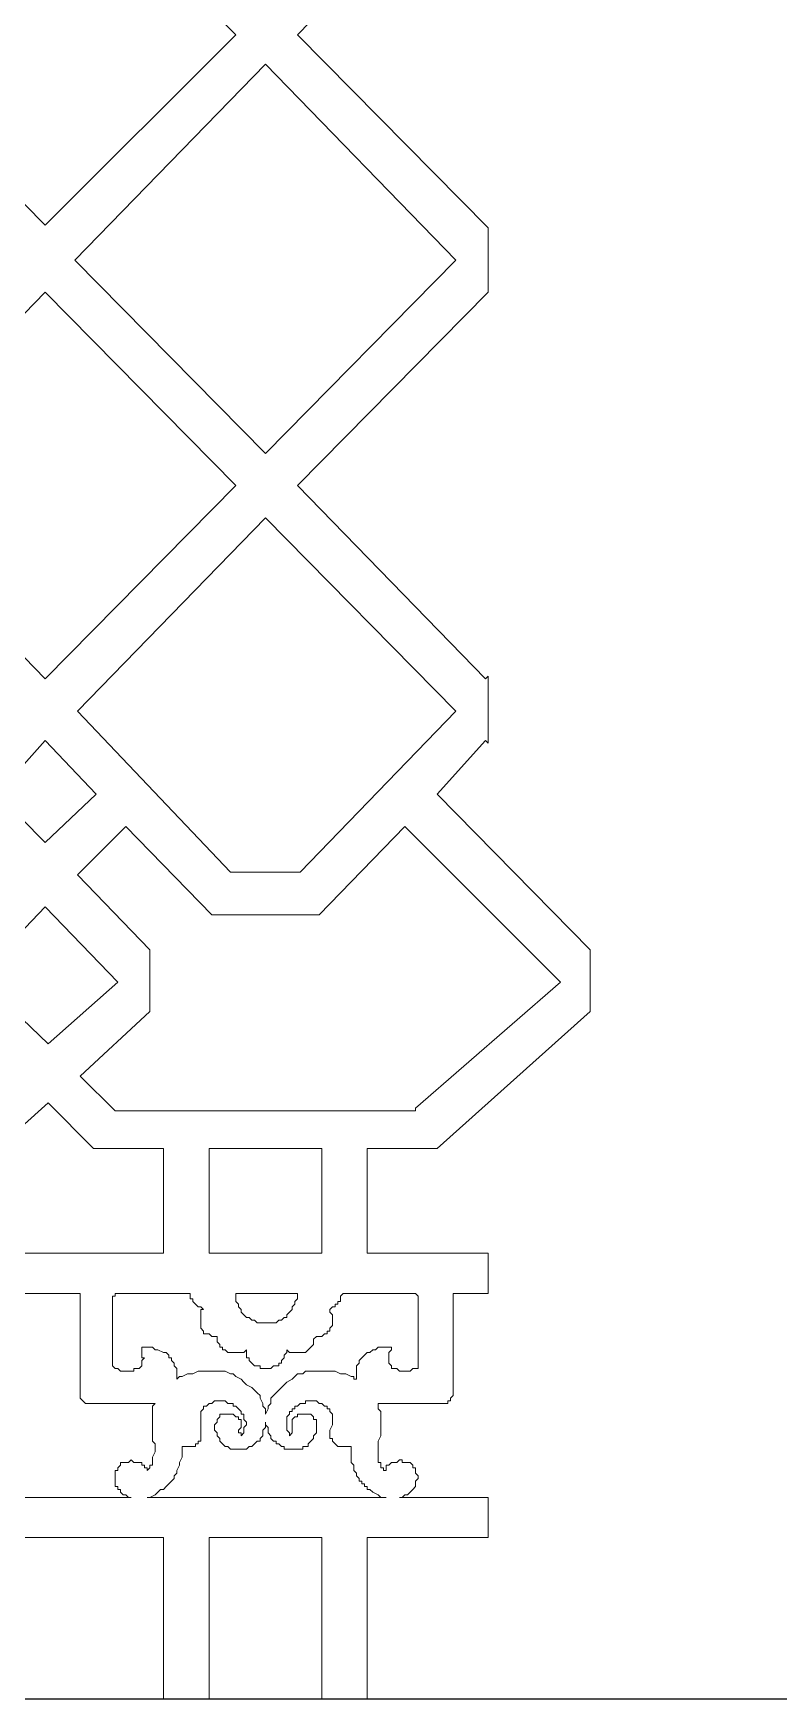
# Model space of a CAD drawing. Extents: x -66030 to 95157, y -13132 to 45879.
# Drawn here: x 45767 to 46852, y 31869 to 34293 of the extents above; entities that cross this region are included whole.
import ezdxf

# ---------------------------------------------------------------- set-up
doc = ezdxf.new("R2010")
doc.units = 0
doc.header["$LTSCALE"] = 100
doc.header["$MEASUREMENT"] = 0
doc.layers.get('0').update_dxf_attribs({"linetype": 'CONTINUOUS'})
doc.layers.add('3', color=11, linetype='CONTINUOUS')

msp = doc.modelspace()

# ---------------------------------------------------------------- linework, layer by layer
at = {"lineweight": 0}
for points in [[(45784.5, 34571.9), (46061.8, 34290.6), (46061.8, 34290.6), (45784.5, 34013.3), (45511.1, 34290.6), (45511.1, 34290.6), (45784.5, 34571.9)], [(45784.5, 34571.9), (46061.8, 34290.6), (46061.8, 34290.6), (45784.5, 34013.3), (45511.1, 34290.6), (45511.1, 34290.6), (45784.5, 34571.9)], [(46382.1, 33962.5), (46104.8, 34247.7), (45827.5, 33962.5), (46104.8, 33681.3), (46382.1, 33962.5)], [(46382.1, 33962.5), (46382.1, 33962.5), (46104.8, 34247.7), (45827.5, 33962.5), (45827.5, 33962.5), (45827.5, 33962.5), (46104.8, 33681.3), (46382.1, 33962.5), (46382.1, 33962.5)], [(45784.5, 33915.7), (46061.8, 33634.4), (46061.8, 33634.4), (45784.5, 33353.2), (45511.1, 33634.4), (45511.1, 33634.4), (45784.5, 33915.7)], [(45784.5, 33915.7), (46061.8, 33634.4), (46061.8, 33634.4), (45784.5, 33353.2), (45511.1, 33634.4), (45511.1, 33634.4), (45784.5, 33915.7)], [(46104.8, 33587.6), (46382.1, 33306.3), (46155.6, 33072), (46054, 33072), (45831.4, 33306.3), (46104.8, 33587.6)], [(46104.8, 33587.6), (46382.1, 33306.3), (46155.6, 33072), (46054, 33072), (45831.4, 33306.3), (46104.8, 33587.6)], [(45784.5, 33263.4), (45858.7, 33185.2), (45784.5, 33114.9), (45714.2, 33185.2), (45784.5, 33263.4)], [(45784.5, 33263.4), (45858.7, 33185.2), (45784.5, 33114.9), (45714.2, 33185.2), (45784.5, 33263.4)], [(45831.4, 33068.1), (45901.7, 33138.4), (46026.7, 33009.5), (46026.7, 33009.5), (46182.9, 33009.5), (46307.9, 33138.4), (46534.4, 32911.8), (46323.5, 32728.2), (46323.5, 32724.3), (45886, 32724.3), (45835.3, 32775.1), (45936.8, 32868.9), (45936.8, 32958.7), (45831.4, 33068.1)], [(45831.4, 33068.1), (45901.7, 33138.4), (46026.7, 33009.5), (46026.7, 33009.5), (46026.7, 33009.5), (46182.9, 33009.5), (46182.9, 33009.5), (46182.9, 33009.5), (46307.9, 33138.4), (46534.4, 32911.8), (46323.5, 32728.2), (46323.5, 32724.3), (45886, 32724.3), (45835.3, 32775.1), (45936.8, 32868.9), (45936.8, 32958.7), (45831.4, 33068.1)], [(45686.8, 32919.6), (45784.5, 33021.2), (45890, 32911.8), (45788.4, 32822), (45686.8, 32919.6)], [(45686.8, 32919.6), (45784.5, 33021.2), (45890, 32911.8), (45788.4, 32822), (45686.8, 32919.6)], [(45788.4, 32736.1), (45854.8, 32669.7), (45854.8, 32669.7), (45854.8, 32669.7), (45956.4, 32669.7), (45956.4, 32517.3), (45788.4, 32517.3), (45784.5, 32517.3), (45612.6, 32517.3), (45612.6, 32669.7), (45714.2, 32669.7), (45714.2, 32669.7), (45714.2, 32669.7), (45788.4, 32736.1)], [(45788.4, 32736.1), (45854.8, 32669.7), (45854.8, 32669.7), (45854.8, 32669.7), (45956.4, 32669.7), (45956.4, 32517.3), (45788.4, 32517.3), (45784.5, 32517.3), (45612.6, 32517.3), (45612.6, 32669.7), (45714.2, 32669.7), (45714.2, 32669.7), (45714.2, 32669.7), (45788.4, 32736.1)], [(46022.8, 32669.7), (46022.8, 32517.3), (46104.8, 32517.3), (46186.8, 32517.3), (46186.8, 32669.7), (46022.8, 32669.7)], [(46022.8, 32669.7), (46022.8, 32517.3), (46104.8, 32517.3), (46186.8, 32517.3), (46186.8, 32669.7), (46022.8, 32669.7)], [(46104.8, 32349.4), (46104.8, 32349.4), (46100.9, 32349.4), (46097, 32349.4), (46097, 32353.3), (46093.1, 32353.3), (46093.1, 32353.3), (46089.2, 32353.3), (46085.3, 32357.2), (46085.3, 32357.2), (46081.3, 32361.1), (46081.3, 32361.1), (46081.3, 32365), (46077.4, 32365), (46077.4, 32368.9), (46077.4, 32372.8), (46077.4, 32376.7), (46073.5, 32372.8), (46069.6, 32372.8), (46065.7, 32372.8), (46061.8, 32372.8), (46061.8, 32372.8), (46057.9, 32372.8), (46054, 32372.8), (46054, 32372.8), (46050.1, 32372.8), (46050.1, 32372.8), (46046.2, 32376.7), (46046.2, 32376.7), (46042.3, 32376.7), (46042.3, 32376.7), (46042.3, 32380.6), (46038.4, 32380.6), (46038.4, 32384.5), (46038.4, 32384.5), (46034.5, 32388.4), (46034.5, 32392.3), (46034.5, 32396.2), (46034.5, 32396.2), (46030.6, 32396.2), (46026.7, 32396.2), (46026.7, 32396.2), (46022.8, 32400.1), (46018.9, 32400.1), (46018.9, 32400.1), (46014.9, 32400.1), (46014.9, 32404), (46014.9, 32404), (46011, 32408), (46011, 32408), (46011, 32408), (46011, 32411.9), (46011, 32415.8), (46011, 32419.7), (46011, 32423.6), (46011, 32427.5), (46011, 32431.4), (46011, 32435.3), (46014.9, 32435.3), (46011, 32439.2), (46007.1, 32439.2), (46007.1, 32439.2), (46003.2, 32443.1), (46003.2, 32443.1), (45999.3, 32447), (45999.3, 32447), (45999.3, 32450.9), (45995.4, 32450.9), (45995.4, 32454.8), (45995.4, 32458.7), (45995.4, 32458.7), (45897.8, 32458.7), (45893.9, 32458.7), (45890, 32458.7), (45890, 32458.7), (45886, 32458.7), (45886, 32454.8), (45886, 32454.8), (45882.1, 32454.8), (45882.1, 32454.8), (45882.1, 32450.9), (45882.1, 32353.3), (45882.1, 32353.3), (45886, 32349.4), (45886, 32349.4), (45886, 32349.4), (45890, 32349.4), (45890, 32349.4), (45893.9, 32345.5), (45897.8, 32345.5), (45901.7, 32345.5), (45905.6, 32345.5), (45909.5, 32345.5), (45913.4, 32345.5), (45913.4, 32349.4), (45917.3, 32349.4), (45921.2, 32349.4), (45921.2, 32349.4), (45925.1, 32353.3), (45925.1, 32353.3), (45925.1, 32357.2), (45925.1, 32357.2), (45925.1, 32361.1), (45929, 32365), (45925.1, 32365), (45925.1, 32368.9), (45925.1, 32372.8), (45925.1, 32376.7), (45925.1, 32380.6), (45929, 32380.6), (45936.8, 32380.6), (45940.7, 32380.6), (45944.6, 32376.7), (45948.5, 32376.7), (45956.4, 32372.8), (45960.3, 32372.8), (45964.2, 32368.9), (45964.2, 32368.9), (45964.2, 32365), (45968.1, 32365), (45968.1, 32361.1), (45972, 32357.2), (45972, 32353.3), (45975.9, 32349.4), (45975.9, 32345.5), (45975.9, 32341.6), (45975.9, 32333.7), (45975.9, 32333.7), (45979.8, 32337.6), (45983.7, 32337.6), (45991.5, 32341.6), (45999.3, 32341.6), (46007.1, 32345.5), (46014.9, 32345.5), (46018.9, 32345.5), (46022.8, 32345.5), (46026.7, 32345.5), (46030.6, 32345.5), (46038.4, 32345.5), (46042.3, 32345.5), (46046.2, 32345.5), (46054, 32341.6), (46057.9, 32341.6), (46061.8, 32337.6), (46069.6, 32333.7), (46073.5, 32329.8), (46077.4, 32325.9), (46085.3, 32322), (46089.2, 32318.1), (46093.1, 32314.2), (46097, 32310.3), (46097, 32306.4), (46100.9, 32298.6), (46100.9, 32294.7), (46104.8, 32290.8), (46104.8, 32283), (46104.8, 32283), (46104.8, 32283), (46104.8, 32283), (46108.7, 32290.8), (46108.7, 32294.7), (46112.6, 32298.6), (46112.6, 32306.4), (46116.5, 32310.3), (46120.4, 32314.2), (46124.3, 32318.1), (46128.2, 32322), (46132.1, 32325.9), (46136, 32329.8), (46143.8, 32333.7), (46147.7, 32337.6), (46151.7, 32341.6), (46159.5, 32341.6), (46163.4, 32345.5), (46171.2, 32345.5), (46175.1, 32345.5), (46179, 32345.5), (46182.9, 32345.5), (46186.8, 32345.5), (46190.7, 32345.5), (46194.6, 32345.5), (46206.3, 32345.5), (46214.1, 32341.6), (46222, 32341.6), (46229.8, 32337.6), (46233.7, 32337.6), (46233.7, 32333.7), (46237.6, 32333.7), (46237.6, 32341.6), (46237.6, 32345.5), (46237.6, 32349.4), (46237.6, 32353.3), (46241.5, 32357.2), (46241.5, 32361.1), (46245.4, 32365), (46245.4, 32365), (46249.3, 32368.9), (46249.3, 32368.9), (46253.2, 32372.8), (46257.1, 32372.8), (46261, 32376.7), (46264.9, 32376.7), (46268.8, 32380.6), (46276.6, 32380.6), (46280.6, 32380.6), (46288.4, 32380.6), (46288.4, 32376.7), (46284.5, 32372.8), (46284.5, 32368.9), (46284.5, 32365), (46284.5, 32365), (46284.5, 32361.1), (46284.5, 32357.2), (46284.5, 32357.2), (46288.4, 32353.3), (46288.4, 32353.3), (46288.4, 32349.4), (46292.3, 32349.4), (46292.3, 32349.4), (46296.2, 32349.4), (46300.1, 32345.5), (46304, 32345.5), (46304, 32345.5), (46307.9, 32345.5), (46311.8, 32345.5), (46315.7, 32345.5), (46319.6, 32349.4), (46323.5, 32349.4), (46323.5, 32349.4), (46327.4, 32349.4), (46327.4, 32349.4), (46327.4, 32353.3), (46327.4, 32353.3), (46327.4, 32450.9), (46327.4, 32454.8), (46327.4, 32454.8), (46327.4, 32454.8), (46327.4, 32454.8), (46323.5, 32458.7), (46323.5, 32458.7), (46323.5, 32458.7), (46319.6, 32458.7), (46315.7, 32458.7), (46218.1, 32458.7), (46218.1, 32458.7), (46214.1, 32454.8), (46214.1, 32450.9), (46214.1, 32450.9), (46214.1, 32447), (46210.2, 32447), (46210.2, 32443.1), (46206.3, 32443.1), (46206.3, 32439.2), (46202.4, 32439.2), (46202.4, 32439.2), (46198.5, 32435.3), (46198.5, 32435.3), (46198.5, 32431.4), (46202.4, 32427.5), (46202.4, 32423.6), (46202.4, 32419.7), (46202.4, 32415.8), (46202.4, 32411.9), (46198.5, 32408), (46198.5, 32408), (46198.5, 32408), (46198.5, 32404), (46194.6, 32404), (46194.6, 32400.1), (46194.6, 32400.1), (46190.7, 32400.1), (46190.7, 32400.1), (46186.8, 32396.2), (46182.9, 32396.2), (46179, 32396.2), (46179, 32396.2), (46179, 32396.2), (46175.1, 32392.3), (46175.1, 32388.4), (46175.1, 32384.5), (46175.1, 32384.5), (46171.2, 32380.6), (46171.2, 32380.6), (46167.3, 32376.7), (46167.3, 32376.7), (46167.3, 32376.7), (46163.4, 32372.8), (46159.5, 32372.8), (46159.5, 32372.8), (46155.6, 32372.8), (46155.6, 32372.8), (46151.7, 32372.8), (46147.7, 32372.8), (46143.8, 32372.8), (46143.8, 32372.8), (46139.9, 32372.8), (46136, 32376.7), (46136, 32372.8), (46132.1, 32368.9), (46132.1, 32365), (46132.1, 32365), (46128.2, 32361.1), (46128.2, 32361.1), (46128.2, 32357.2), (46124.3, 32357.2), (46124.3, 32353.3), (46120.4, 32353.3), (46116.5, 32353.3), (46116.5, 32353.3), (46112.6, 32349.4), (46112.6, 32349.4), (46108.7, 32349.4), (46104.8, 32349.4)], [(46104.8, 32349.4), (46104.8, 32349.4), (46100.9, 32349.4), (46097, 32349.4), (46097, 32353.3), (46093.1, 32353.3), (46093.1, 32353.3), (46089.2, 32353.3), (46085.3, 32357.2), (46085.3, 32357.2), (46081.3, 32361.1), (46081.3, 32361.1), (46081.3, 32365), (46077.4, 32365), (46077.4, 32368.9), (46077.4, 32372.8), (46077.4, 32376.7), (46073.5, 32372.8), (46069.6, 32372.8), (46065.7, 32372.8), (46061.8, 32372.8), (46061.8, 32372.8), (46057.9, 32372.8), (46054, 32372.8), (46054, 32372.8), (46050.1, 32372.8), (46050.1, 32372.8), (46046.2, 32376.7), (46046.2, 32376.7), (46042.3, 32376.7), (46042.3, 32376.7), (46042.3, 32380.6), (46038.4, 32380.6), (46038.4, 32384.5), (46038.4, 32384.5), (46034.5, 32388.4), (46034.5, 32392.3), (46034.5, 32396.2), (46034.5, 32396.2), (46030.6, 32396.2), (46026.7, 32396.2), (46026.7, 32396.2), (46022.8, 32400.1), (46018.9, 32400.1), (46018.9, 32400.1), (46014.9, 32400.1), (46014.9, 32404), (46014.9, 32404), (46011, 32408), (46011, 32408), (46011, 32408), (46011, 32411.9), (46011, 32415.8), (46011, 32419.7), (46011, 32423.6), (46011, 32427.5), (46011, 32431.4), (46011, 32435.3), (46014.9, 32435.3), (46011, 32439.2), (46007.1, 32439.2), (46007.1, 32439.2), (46003.2, 32443.1), (46003.2, 32443.1), (45999.3, 32447), (45999.3, 32447), (45999.3, 32450.9), (45995.4, 32450.9), (45995.4, 32454.8), (45995.4, 32458.7), (45995.4, 32458.7), (45897.8, 32458.7), (45893.9, 32458.7), (45890, 32458.7), (45890, 32458.7), (45886, 32458.7), (45886, 32454.8), (45886, 32454.8), (45882.1, 32454.8), (45882.1, 32454.8), (45882.1, 32450.9), (45882.1, 32353.3), (45882.1, 32353.3), (45886, 32349.4), (45886, 32349.4), (45886, 32349.4), (45890, 32349.4), (45890, 32349.4), (45893.9, 32345.5), (45897.8, 32345.5), (45901.7, 32345.5), (45905.6, 32345.5), (45909.5, 32345.5), (45913.4, 32345.5), (45913.4, 32349.4), (45917.3, 32349.4), (45921.2, 32349.4), (45921.2, 32349.4), (45925.1, 32353.3), (45925.1, 32353.3), (45925.1, 32357.2), (45925.1, 32357.2), (45925.1, 32361.1), (45929, 32365), (45925.1, 32365), (45925.1, 32368.9), (45925.1, 32372.8), (45925.1, 32376.7), (45925.1, 32380.6), (45929, 32380.6), (45936.8, 32380.6), (45940.7, 32380.6), (45944.6, 32376.7), (45948.5, 32376.7), (45956.4, 32372.8), (45960.3, 32372.8), (45964.2, 32368.9), (45964.2, 32368.9), (45964.2, 32365), (45968.1, 32365), (45968.1, 32361.1), (45972, 32357.2), (45972, 32353.3), (45975.9, 32349.4), (45975.9, 32345.5), (45975.9, 32341.6), (45975.9, 32333.7), (45975.9, 32333.7), (45979.8, 32337.6), (45983.7, 32337.6), (45991.5, 32341.6), (45999.3, 32341.6), (46007.1, 32345.5), (46014.9, 32345.5), (46018.9, 32345.5), (46022.8, 32345.5), (46026.7, 32345.5), (46030.6, 32345.5), (46038.4, 32345.5), (46042.3, 32345.5), (46046.2, 32345.5), (46054, 32341.6), (46057.9, 32341.6), (46061.8, 32337.6), (46069.6, 32333.7), (46073.5, 32329.8), (46077.4, 32325.9), (46085.3, 32322), (46089.2, 32318.1), (46093.1, 32314.2), (46097, 32310.3), (46097, 32306.4), (46100.9, 32298.6), (46100.9, 32294.7), (46104.8, 32290.8), (46104.8, 32283), (46104.8, 32283), (46104.8, 32283), (46104.8, 32283), (46104.8, 32283), (46108.7, 32290.8), (46108.7, 32294.7), (46112.6, 32298.6), (46112.6, 32306.4), (46116.5, 32310.3), (46120.4, 32314.2), (46124.3, 32318.1), (46128.2, 32322), (46132.1, 32325.9), (46136, 32329.8), (46143.8, 32333.7), (46147.7, 32337.6), (46151.7, 32341.6), (46159.5, 32341.6), (46163.4, 32345.5), (46171.2, 32345.5), (46175.1, 32345.5), (46179, 32345.5), (46182.9, 32345.5), (46186.8, 32345.5), (46190.7, 32345.5), (46194.6, 32345.5), (46206.3, 32345.5), (46214.1, 32341.6), (46222, 32341.6), (46229.8, 32337.6), (46233.7, 32337.6), (46233.7, 32333.7), (46237.6, 32333.7), (46237.6, 32341.6), (46237.6, 32345.5), (46237.6, 32349.4), (46237.6, 32353.3), (46241.5, 32357.2), (46241.5, 32361.1), (46245.4, 32365), (46245.4, 32365), (46249.3, 32368.9), (46249.3, 32368.9), (46253.2, 32372.8), (46257.1, 32372.8), (46261, 32376.7), (46264.9, 32376.7), (46268.8, 32380.6), (46276.6, 32380.6), (46280.6, 32380.6), (46288.4, 32380.6), (46288.4, 32376.7), (46284.5, 32372.8), (46284.5, 32368.9), (46284.5, 32365), (46284.5, 32365), (46284.5, 32361.1), (46284.5, 32357.2), (46284.5, 32357.2), (46288.4, 32353.3), (46288.4, 32353.3), (46288.4, 32349.4), (46292.3, 32349.4), (46292.3, 32349.4), (46296.2, 32349.4), (46300.1, 32345.5), (46304, 32345.5), (46304, 32345.5), (46307.9, 32345.5), (46311.8, 32345.5), (46315.7, 32345.5), (46319.6, 32349.4), (46323.5, 32349.4), (46323.5, 32349.4), (46327.4, 32349.4), (46327.4, 32349.4), (46327.4, 32353.3), (46327.4, 32353.3), (46327.4, 32450.9), (46327.4, 32454.8), (46327.4, 32454.8), (46327.4, 32454.8), (46327.4, 32454.8), (46323.5, 32458.7), (46323.5, 32458.7), (46323.5, 32458.7), (46319.6, 32458.7), (46315.7, 32458.7), (46218.1, 32458.7), (46218.1, 32458.7), (46214.1, 32454.8), (46214.1, 32450.9), (46214.1, 32450.9), (46214.1, 32447), (46210.2, 32447), (46210.2, 32443.1), (46206.3, 32443.1), (46206.3, 32439.2), (46202.4, 32439.2), (46202.4, 32439.2), (46198.5, 32435.3), (46198.5, 32435.3), (46198.5, 32431.4), (46202.4, 32427.5), (46202.4, 32423.6), (46202.4, 32419.7), (46202.4, 32415.8), (46202.4, 32411.9), (46198.5, 32408), (46198.5, 32408), (46198.5, 32408), (46198.5, 32404), (46194.6, 32404), (46194.6, 32400.1), (46194.6, 32400.1), (46190.7, 32400.1), (46190.7, 32400.1), (46186.8, 32396.2), (46182.9, 32396.2), (46179, 32396.2), (46179, 32396.2), (46179, 32396.2), (46175.1, 32392.3), (46175.1, 32388.4), (46175.1, 32384.5), (46175.1, 32384.5), (46171.2, 32380.6), (46171.2, 32380.6), (46167.3, 32376.7), (46167.3, 32376.7), (46167.3, 32376.7), (46163.4, 32372.8), (46159.5, 32372.8), (46159.5, 32372.8), (46155.6, 32372.8), (46155.6, 32372.8), (46151.7, 32372.8), (46147.7, 32372.8), (46143.8, 32372.8), (46143.8, 32372.8), (46139.9, 32372.8), (46136, 32376.7), (46136, 32372.8), (46132.1, 32368.9), (46132.1, 32365), (46132.1, 32365), (46128.2, 32361.1), (46128.2, 32361.1), (46128.2, 32357.2), (46124.3, 32357.2), (46124.3, 32353.3), (46120.4, 32353.3), (46116.5, 32353.3), (46116.5, 32353.3), (46112.6, 32349.4), (46112.6, 32349.4), (46108.7, 32349.4), (46104.8, 32349.4)], [(46104.8, 32458.7), (46061.8, 32458.7), (46061.8, 32458.7), (46061.8, 32454.8), (46061.8, 32450.9), (46061.8, 32447), (46065.7, 32443.1), (46065.7, 32439.2), (46069.6, 32435.3), (46069.6, 32431.4), (46073.5, 32427.5), (46077.4, 32423.6), (46081.3, 32423.6), (46085.3, 32419.7), (46089.2, 32419.7), (46093.1, 32415.8), (46097, 32415.8), (46100.9, 32415.8), (46104.8, 32415.8), (46104.8, 32415.8), (46108.7, 32415.8), (46116.5, 32415.8), (46120.4, 32415.8), (46124.3, 32419.7), (46128.2, 32419.7), (46132.1, 32423.6), (46136, 32423.6), (46136, 32427.5), (46139.9, 32431.4), (46143.8, 32435.3), (46143.8, 32439.2), (46147.7, 32443.1), (46147.7, 32447), (46151.7, 32450.9), (46151.7, 32454.8), (46151.7, 32458.7), (46151.7, 32458.7), (46104.8, 32458.7), (46104.8, 32458.7)], [(46104.8, 32458.7), (46104.8, 32458.7), (46061.8, 32458.7), (46061.8, 32458.7), (46061.8, 32454.8), (46061.8, 32450.9), (46061.8, 32447), (46065.7, 32443.1), (46065.7, 32439.2), (46069.6, 32435.3), (46069.6, 32431.4), (46073.5, 32427.5), (46077.4, 32423.6), (46081.3, 32423.6), (46085.3, 32419.7), (46089.2, 32419.7), (46093.1, 32415.8), (46097, 32415.8), (46100.9, 32415.8), (46104.8, 32415.8), (46104.8, 32415.8), (46104.8, 32415.8), (46108.7, 32415.8), (46116.5, 32415.8), (46120.4, 32415.8), (46124.3, 32419.7), (46128.2, 32419.7), (46132.1, 32423.6), (46136, 32423.6), (46136, 32427.5), (46139.9, 32431.4), (46143.8, 32435.3), (46143.8, 32439.2), (46147.7, 32443.1), (46147.7, 32447), (46151.7, 32450.9), (46151.7, 32454.8), (46151.7, 32458.7), (46151.7, 32458.7), (46104.8, 32458.7), (46104.8, 32458.7)], [(46104.8, 32271.2), (46104.8, 32271.2), (46104.8, 32267.3), (46104.8, 32263.4), (46100.9, 32259.5), (46100.9, 32255.6), (46100.9, 32251.7), (46097, 32247.8), (46097, 32243.9), (46093.1, 32243.9), (46089.2, 32240), (46089.2, 32240), (46085.3, 32236.1), (46081.3, 32236.1), (46077.4, 32232.2), (46073.5, 32232.2), (46069.6, 32232.2), (46065.7, 32232.2), (46065.7, 32232.2), (46061.8, 32232.2), (46057.9, 32232.2), (46054, 32232.2), (46050.1, 32236.1), (46046.2, 32236.1), (46046.2, 32236.1), (46042.3, 32240), (46038.4, 32243.9), (46038.4, 32243.9), (46038.4, 32247.8), (46034.5, 32251.7), (46034.5, 32255.6), (46034.5, 32255.6), (46030.6, 32259.5), (46030.6, 32263.4), (46030.6, 32267.3), (46034.5, 32271.2), (46034.5, 32275.2), (46034.5, 32275.2), (46038.4, 32279.1), (46038.4, 32279.1), (46038.4, 32283), (46042.3, 32283), (46042.3, 32283), (46046.2, 32283), (46046.2, 32283), (46050.1, 32283), (46050.1, 32283), (46054, 32283), (46054, 32283), (46054, 32283), (46057.9, 32283), (46061.8, 32279.1), (46061.8, 32279.1), (46065.7, 32279.1), (46065.7, 32279.1), (46065.7, 32275.2), (46065.7, 32275.2), (46069.6, 32275.2), (46069.6, 32271.2), (46069.6, 32267.3), (46069.6, 32267.3), (46069.6, 32263.4), (46065.7, 32259.5), (46065.7, 32255.6), (46065.7, 32255.6), (46065.7, 32255.6), (46069.6, 32255.6), (46069.6, 32255.6), (46069.6, 32251.7), (46073.5, 32255.6), (46073.5, 32255.6), (46073.5, 32259.5), (46073.5, 32263.4), (46077.4, 32267.3), (46077.4, 32267.3), (46077.4, 32271.2), (46073.5, 32275.2), (46073.5, 32275.2), (46073.5, 32279.1), (46073.5, 32283), (46069.6, 32283), (46069.6, 32286.9), (46069.6, 32286.9), (46065.7, 32290.8), (46065.7, 32290.8), (46061.8, 32294.7), (46057.9, 32294.7), (46057.9, 32298.6), (46054, 32298.6), (46054, 32298.6), (46050.1, 32298.6), (46046.2, 32302.5), (46042.3, 32302.5), (46042.3, 32302.5), (46038.4, 32302.5), (46034.5, 32302.5), (46034.5, 32302.5), (46030.6, 32302.5), (46026.7, 32298.6), (46026.7, 32298.6), (46022.8, 32298.6), (46018.9, 32294.7), (46018.9, 32294.7), (46014.9, 32294.7), (46014.9, 32290.8), (46014.9, 32290.8), (46011, 32286.9), (46011, 32286.9), (46011, 32283), (46011, 32279.1), (46011, 32279.1), (46011, 32275.2), (46011, 32271.2), (46011, 32271.2), (46011, 32267.3), (46011, 32259.5), (46011, 32259.5), (46011, 32255.6), (46011, 32251.7), (46011, 32251.7), (46011, 32247.8), (46011, 32247.8), (46011, 32243.9), (46007.1, 32243.9), (46007.1, 32243.9), (46007.1, 32240), (46007.1, 32240), (46003.2, 32240), (46003.2, 32236.1), (45999.3, 32236.1), (45995.4, 32236.1), (45991.5, 32236.1), (45991.5, 32236.1), (45987.6, 32236.1), (45983.7, 32236.1), (45983.7, 32236.1), (45983.7, 32228.3), (45983.7, 32220.5), (45979.8, 32212.7), (45979.8, 32208.7), (45975.9, 32200.9), (45975.9, 32197), (45972, 32193.1), (45972, 32189.2), (45968.1, 32185.3), (45968.1, 32185.3), (45964.2, 32181.4), (45964.2, 32181.4), (45960.3, 32177.5), (45960.3, 32177.5), (45956.4, 32173.6), (45952.4, 32173.6), (45948.5, 32169.7), (45944.6, 32165.8), (45936.8, 32161.9), (45932.9, 32161.9), (46104.8, 32161.9), (46280.6, 32161.9), (46272.7, 32161.9), (46268.8, 32165.8), (46261, 32169.7), (46257.1, 32173.6), (46253.2, 32173.6), (46253.2, 32177.5), (46249.3, 32177.5), (46249.3, 32181.4), (46245.4, 32181.4), (46245.4, 32185.3), (46241.5, 32185.3), (46241.5, 32189.2), (46237.6, 32193.1), (46237.6, 32197), (46233.7, 32200.9), (46233.7, 32208.7), (46229.8, 32212.7), (46229.8, 32220.5), (46229.8, 32228.3), (46229.8, 32236.1), (46225.9, 32236.1), (46222, 32236.1), (46222, 32236.1), (46218.1, 32236.1), (46214.1, 32236.1), (46214.1, 32236.1), (46210.2, 32236.1), (46206.3, 32240), (46206.3, 32240), (46206.3, 32240), (46202.4, 32243.9), (46202.4, 32243.9), (46202.4, 32243.9), (46202.4, 32247.8), (46198.5, 32247.8), (46198.5, 32251.7), (46198.5, 32251.7), (46198.5, 32255.6), (46198.5, 32259.5), (46198.5, 32259.5), (46202.4, 32267.3), (46202.4, 32271.2), (46202.4, 32271.2), (46202.4, 32275.2), (46202.4, 32279.1), (46202.4, 32279.1), (46202.4, 32283), (46198.5, 32286.9), (46198.5, 32286.9), (46198.5, 32290.8), (46194.6, 32290.8), (46194.6, 32294.7), (46194.6, 32294.7), (46190.7, 32294.7), (46186.8, 32298.6), (46186.8, 32298.6), (46182.9, 32298.6), (46179, 32302.5), (46179, 32302.5), (46175.1, 32302.5), (46171.2, 32302.5), (46171.2, 32302.5), (46167.3, 32302.5), (46163.4, 32302.5), (46163.4, 32298.6), (46159.5, 32298.6), (46155.6, 32298.6), (46155.6, 32298.6), (46151.7, 32294.7), (46147.7, 32294.7), (46147.7, 32290.8), (46143.8, 32290.8), (46143.8, 32286.9), (46139.9, 32286.9), (46139.9, 32283), (46139.9, 32283), (46136, 32279.1), (46136, 32275.2), (46136, 32275.2), (46136, 32271.2), (46136, 32267.3), (46136, 32267.3), (46136, 32263.4), (46136, 32259.5), (46139.9, 32255.6), (46139.9, 32255.6), (46139.9, 32251.7), (46143.8, 32255.6), (46143.8, 32255.6), (46143.8, 32255.6), (46143.8, 32255.6), (46143.8, 32255.6), (46143.8, 32259.5), (46143.8, 32263.4), (46143.8, 32267.3), (46143.8, 32267.3), (46143.8, 32271.2), (46143.8, 32275.2), (46143.8, 32275.2), (46143.8, 32275.2), (46147.7, 32279.1), (46147.7, 32279.1), (46147.7, 32279.1), (46151.7, 32279.1), (46151.7, 32283), (46155.6, 32283), (46155.6, 32283), (46159.5, 32283), (46159.5, 32283), (46163.4, 32283), (46163.4, 32283), (46167.3, 32283), (46167.3, 32283), (46171.2, 32283), (46171.2, 32283), (46175.1, 32279.1), (46175.1, 32279.1), (46175.1, 32275.2), (46179, 32275.2), (46179, 32271.2), (46179, 32267.3), (46179, 32263.4), (46179, 32259.5), (46179, 32255.6), (46179, 32255.6), (46175.1, 32251.7), (46175.1, 32247.8), (46171.2, 32243.9), (46171.2, 32243.9), (46167.3, 32240), (46167.3, 32236.1), (46163.4, 32236.1), (46159.5, 32236.1), (46159.5, 32232.2), (46155.6, 32232.2), (46151.7, 32232.2), (46147.7, 32232.2), (46143.8, 32232.2), (46139.9, 32232.2), (46136, 32232.2), (46132.1, 32232.2), (46132.1, 32236.1), (46128.2, 32236.1), (46124.3, 32240), (46120.4, 32240), (46120.4, 32243.9), (46116.5, 32243.9), (46112.6, 32247.8), (46112.6, 32251.7), (46108.7, 32255.6), (46108.7, 32259.5), (46108.7, 32263.4), (46104.8, 32267.3), (46104.8, 32271.2), (46104.8, 32271.2), (46104.8, 32271.2)], [(46104.8, 32271.2), (46104.8, 32271.2), (46104.8, 32271.2), (46104.8, 32267.3), (46104.8, 32263.4), (46100.9, 32259.5), (46100.9, 32255.6), (46100.9, 32251.7), (46097, 32247.8), (46097, 32243.9), (46093.1, 32243.9), (46089.2, 32240), (46089.2, 32240), (46085.3, 32236.1), (46081.3, 32236.1), (46077.4, 32232.2), (46073.5, 32232.2), (46069.6, 32232.2), (46065.7, 32232.2), (46065.7, 32232.2), (46061.8, 32232.2), (46057.9, 32232.2), (46054, 32232.2), (46050.1, 32236.1), (46046.2, 32236.1), (46046.2, 32236.1), (46042.3, 32240), (46038.4, 32243.9), (46038.4, 32243.9), (46038.4, 32247.8), (46034.5, 32251.7), (46034.5, 32255.6), (46034.5, 32255.6), (46030.6, 32259.5), (46030.6, 32263.4), (46030.6, 32267.3), (46034.5, 32271.2), (46034.5, 32275.2), (46034.5, 32275.2), (46038.4, 32279.1), (46038.4, 32279.1), (46038.4, 32283), (46042.3, 32283), (46042.3, 32283), (46046.2, 32283), (46046.2, 32283), (46050.1, 32283), (46050.1, 32283), (46054, 32283), (46054, 32283), (46054, 32283), (46057.9, 32283), (46061.8, 32279.1), (46061.8, 32279.1), (46065.7, 32279.1), (46065.7, 32279.1), (46065.7, 32275.2), (46065.7, 32275.2), (46069.6, 32275.2), (46069.6, 32271.2), (46069.6, 32267.3), (46069.6, 32267.3), (46069.6, 32263.4), (46065.7, 32259.5), (46065.7, 32255.6), (46065.7, 32255.6), (46065.7, 32255.6), (46069.6, 32255.6), (46069.6, 32255.6), (46069.6, 32251.7), (46073.5, 32255.6), (46073.5, 32255.6), (46073.5, 32259.5), (46073.5, 32263.4), (46077.4, 32267.3), (46077.4, 32267.3), (46077.4, 32271.2), (46073.5, 32275.2), (46073.5, 32275.2), (46073.5, 32279.1), (46073.5, 32283), (46069.6, 32283), (46069.6, 32286.9), (46069.6, 32286.9), (46065.7, 32290.8), (46065.7, 32290.8), (46061.8, 32294.7), (46057.9, 32294.7), (46057.9, 32298.6), (46054, 32298.6), (46054, 32298.6), (46050.1, 32298.6), (46046.2, 32302.5), (46042.3, 32302.5), (46042.3, 32302.5), (46038.4, 32302.5), (46034.5, 32302.5), (46034.5, 32302.5), (46030.6, 32302.5), (46026.7, 32298.6), (46026.7, 32298.6), (46022.8, 32298.6), (46018.9, 32294.7), (46018.9, 32294.7), (46014.9, 32294.7), (46014.9, 32290.8), (46014.9, 32290.8), (46011, 32286.9), (46011, 32286.9), (46011, 32283), (46011, 32279.1), (46011, 32279.1), (46011, 32275.2), (46011, 32271.2), (46011, 32271.2), (46011, 32267.3), (46011, 32259.5), (46011, 32259.5), (46011, 32255.6), (46011, 32251.7), (46011, 32251.7), (46011, 32247.8), (46011, 32247.8), (46011, 32243.9), (46007.1, 32243.9), (46007.1, 32243.9), (46007.1, 32240), (46007.1, 32240), (46003.2, 32240), (46003.2, 32236.1), (45999.3, 32236.1), (45995.4, 32236.1), (45991.5, 32236.1), (45991.5, 32236.1), (45987.6, 32236.1), (45983.7, 32236.1), (45983.7, 32236.1), (45983.7, 32228.3), (45983.7, 32220.5), (45979.8, 32212.7), (45979.8, 32208.7), (45975.9, 32200.9), (45975.9, 32197), (45972, 32193.1), (45972, 32189.2), (45968.1, 32185.3), (45968.1, 32185.3), (45964.2, 32181.4), (45964.2, 32181.4), (45960.3, 32177.5), (45960.3, 32177.5), (45956.4, 32173.6), (45952.4, 32173.6), (45948.5, 32169.7), (45944.6, 32165.8), (45936.8, 32161.9), (45932.9, 32161.9), (46104.8, 32161.9), (46280.6, 32161.9), (46272.7, 32161.9), (46268.8, 32165.8), (46261, 32169.7), (46257.1, 32173.6), (46253.2, 32173.6), (46253.2, 32177.5), (46249.3, 32177.5), (46249.3, 32181.4), (46245.4, 32181.4), (46245.4, 32185.3), (46241.5, 32185.3), (46241.5, 32189.2), (46237.6, 32193.1), (46237.6, 32197), (46233.7, 32200.9), (46233.7, 32208.7), (46229.8, 32212.7), (46229.8, 32220.5), (46229.8, 32228.3), (46229.8, 32236.1), (46225.9, 32236.1), (46222, 32236.1), (46222, 32236.1), (46218.1, 32236.1), (46214.1, 32236.1), (46214.1, 32236.1), (46210.2, 32236.1), (46206.3, 32240), (46206.3, 32240), (46206.3, 32240), (46202.4, 32243.9), (46202.4, 32243.9), (46202.4, 32243.9), (46202.4, 32247.8), (46198.5, 32247.8), (46198.5, 32251.7), (46198.5, 32251.7), (46198.5, 32255.6), (46198.5, 32259.5), (46198.5, 32259.5), (46202.4, 32267.3), (46202.4, 32271.2), (46202.4, 32271.2), (46202.4, 32275.2), (46202.4, 32279.1), (46202.4, 32279.1), (46202.4, 32283), (46198.5, 32286.9), (46198.5, 32286.9), (46198.5, 32290.8), (46194.6, 32290.8), (46194.6, 32294.7), (46194.6, 32294.7), (46190.7, 32294.7), (46186.8, 32298.6), (46186.8, 32298.6), (46182.9, 32298.6), (46179, 32302.5), (46179, 32302.5), (46175.1, 32302.5), (46171.2, 32302.5), (46171.2, 32302.5), (46167.3, 32302.5), (46163.4, 32302.5), (46163.4, 32298.6), (46159.5, 32298.6), (46155.6, 32298.6), (46155.6, 32298.6), (46151.7, 32294.7), (46147.7, 32294.7), (46147.7, 32290.8), (46143.8, 32290.8), (46143.8, 32286.9), (46139.9, 32286.9), (46139.9, 32283), (46139.9, 32283), (46136, 32279.1), (46136, 32275.2), (46136, 32275.2), (46136, 32271.2), (46136, 32267.3), (46136, 32267.3), (46136, 32263.4), (46136, 32259.5), (46139.9, 32255.6), (46139.9, 32255.6), (46139.9, 32251.7), (46143.8, 32255.6), (46143.8, 32255.6), (46143.8, 32255.6), (46143.8, 32255.6), (46143.8, 32255.6), (46143.8, 32259.5), (46143.8, 32263.4), (46143.8, 32267.3), (46143.8, 32267.3), (46143.8, 32271.2), (46143.8, 32275.2), (46143.8, 32275.2), (46143.8, 32275.2), (46147.7, 32279.1), (46147.7, 32279.1), (46147.7, 32279.1), (46151.7, 32279.1), (46151.7, 32283), (46155.6, 32283), (46155.6, 32283), (46159.5, 32283), (46159.5, 32283), (46163.4, 32283), (46163.4, 32283), (46167.3, 32283), (46167.3, 32283), (46171.2, 32283), (46171.2, 32283), (46175.1, 32279.1), (46175.1, 32279.1), (46175.1, 32275.2), (46179, 32275.2), (46179, 32271.2), (46179, 32267.3), (46179, 32263.4), (46179, 32259.5), (46179, 32255.6), (46179, 32255.6), (46175.1, 32251.7), (46175.1, 32247.8), (46171.2, 32243.9), (46171.2, 32243.9), (46167.3, 32240), (46167.3, 32236.1), (46163.4, 32236.1), (46159.5, 32236.1), (46159.5, 32232.2), (46155.6, 32232.2), (46151.7, 32232.2), (46147.7, 32232.2), (46143.8, 32232.2), (46139.9, 32232.2), (46136, 32232.2), (46132.1, 32232.2), (46132.1, 32236.1), (46128.2, 32236.1), (46124.3, 32240), (46120.4, 32240), (46120.4, 32243.9), (46116.5, 32243.9), (46112.6, 32247.8), (46112.6, 32251.7), (46108.7, 32255.6), (46108.7, 32259.5), (46108.7, 32263.4), (46104.8, 32267.3), (46104.8, 32271.2), (46104.8, 32271.2), (46104.8, 32271.2)]]:
    msp.add_lwpolyline(points, close=True, dxfattribs=at)
for points in [[(45612.6, 32103.3), (45784.5, 32103.3), (45788.4, 32103.3), (45788.4, 32103.3), (45956.4, 32103.3), (45956.4, 32064.2), (45956.4, 31868.9), (46022.8, 31868.9), (46022.8, 32064.2), (46022.8, 32103.3), (46104.8, 32103.3), (46186.8, 32103.3), (46186.8, 32064.2), (46186.8, 31868.9), (46253.2, 31868.9), (46253.2, 32064.2), (46253.2, 32103.3), (46429, 32103.3), (46429, 32161.9), (46300.1, 32161.9), (46304, 32161.9), (46307.9, 32165.8), (46311.8, 32165.8), (46311.8, 32165.8), (46315.7, 32169.7), (46319.6, 32173.6), (46319.6, 32173.6), (46319.6, 32173.6), (46323.5, 32177.5), (46323.5, 32177.5), (46323.5, 32181.4), (46323.5, 32185.3), (46327.4, 32189.2), (46327.4, 32189.2), (46327.4, 32193.1), (46323.5, 32197), (46323.5, 32200.9), (46323.5, 32200.9), (46323.5, 32204.8), (46319.6, 32204.8), (46319.6, 32208.7), (46315.7, 32212.7), (46311.8, 32212.7), (46311.8, 32212.7), (46307.9, 32212.7), (46304, 32212.7), (46304, 32216.6), (46300.1, 32216.6), (46296.2, 32212.7), (46296.2, 32212.7), (46292.3, 32212.7), (46288.4, 32212.7), (46288.4, 32212.7), (46284.5, 32208.7), (46284.5, 32208.7), (46280.6, 32208.7), (46280.6, 32204.8), (46280.6, 32204.8), (46280.6, 32200.9), (46276.6, 32200.9), (46276.6, 32204.8), (46272.7, 32204.8), (46272.7, 32208.7), (46272.7, 32208.7), (46272.7, 32212.7), (46268.8, 32212.7), (46268.8, 32216.6), (46268.8, 32220.5), (46268.8, 32228.3), (46268.8, 32232.2), (46268.8, 32240), (46268.8, 32243.9), (46272.7, 32251.7), (46272.7, 32259.5), (46272.7, 32267.3), (46272.7, 32275.2), (46272.7, 32279.1), (46272.7, 32283), (46272.7, 32286.9), (46268.8, 32290.8), (46268.8, 32294.7), (46268.8, 32298.6), (46343, 32298.6), (46343, 32298.6), (46362.6, 32298.6), (46362.6, 32298.6), (46366.5, 32298.6), (46366.5, 32298.6), (46370.4, 32298.6), (46370.4, 32302.5), (46370.4, 32302.5), (46374.3, 32302.5), (46374.3, 32306.4), (46374.3, 32306.4), (46378.2, 32310.3), (46378.2, 32310.3), (46378.2, 32310.3), (46378.2, 32310.3), (46378.2, 32310.3), (46378.2, 32310.3), (46378.2, 32314.2), (46378.2, 32458.7), (46429, 32458.7), (46429, 32517.3), (46253.2, 32517.3), (46253.2, 32669.7), (46354.8, 32669.7), (46354.8, 32669.7), (46354.8, 32669.7), (46577.4, 32868.9), (46577.4, 32958.7), (46354.8, 33185.2), (46425.1, 33263.4), (46429, 33259.5), (46429, 33357.1), (46425.1, 33353.2), (46151.7, 33634.4), (46151.7, 33634.4), (46429, 33915.7), (46429, 33915.7), (46429, 34009.4), (46429, 34009.4), (46151.7, 34290.6), (46151.7, 34290.6), (46429, 34575.8)], [(45612.6, 32103.3), (45784.5, 32103.3), (45788.4, 32103.3), (45788.4, 32103.3), (45956.4, 32103.3), (45956.4, 32064.2), (45956.4, 31868.9), (46022.8, 31868.9), (46022.8, 32064.2), (46022.8, 32103.3), (46104.8, 32103.3), (46186.8, 32103.3), (46186.8, 32064.2), (46186.8, 31868.9), (46253.2, 31868.9), (46253.2, 32064.2), (46253.2, 32103.3), (46429, 32103.3), (46429, 32161.9), (46300.1, 32161.9), (46304, 32161.9), (46307.9, 32165.8), (46311.8, 32165.8), (46311.8, 32165.8), (46315.7, 32169.7), (46319.6, 32173.6), (46319.6, 32173.6), (46319.6, 32173.6), (46323.5, 32177.5), (46323.5, 32177.5), (46323.5, 32181.4), (46323.5, 32185.3), (46327.4, 32189.2), (46327.4, 32189.2), (46327.4, 32193.1), (46323.5, 32197), (46323.5, 32200.9), (46323.5, 32200.9), (46323.5, 32204.8), (46319.6, 32204.8), (46319.6, 32208.7), (46315.7, 32212.7), (46311.8, 32212.7), (46311.8, 32212.7), (46307.9, 32212.7), (46304, 32212.7), (46304, 32216.6), (46300.1, 32216.6), (46296.2, 32212.7), (46296.2, 32212.7), (46292.3, 32212.7), (46288.4, 32212.7), (46288.4, 32212.7), (46284.5, 32208.7), (46284.5, 32208.7), (46280.6, 32208.7), (46280.6, 32204.8), (46280.6, 32204.8), (46280.6, 32200.9), (46276.6, 32200.9), (46276.6, 32204.8), (46272.7, 32204.8), (46272.7, 32208.7), (46272.7, 32208.7), (46272.7, 32212.7), (46268.8, 32212.7), (46268.8, 32216.6), (46268.8, 32220.5), (46268.8, 32228.3), (46268.8, 32232.2), (46268.8, 32240), (46268.8, 32243.9), (46272.7, 32251.7), (46272.7, 32259.5), (46272.7, 32267.3), (46272.7, 32275.2), (46272.7, 32279.1), (46272.7, 32283), (46272.7, 32286.9), (46268.8, 32290.8), (46268.8, 32294.7), (46268.8, 32298.6), (46343, 32298.6), (46343, 32298.6), (46362.6, 32298.6), (46362.6, 32298.6), (46366.5, 32298.6), (46366.5, 32298.6), (46366.5, 32298.6), (46370.4, 32298.6), (46370.4, 32302.5), (46370.4, 32302.5), (46374.3, 32302.5), (46374.3, 32306.4), (46374.3, 32306.4), (46378.2, 32310.3), (46378.2, 32310.3), (46378.2, 32310.3), (46378.2, 32310.3), (46378.2, 32310.3), (46378.2, 32310.3), (46378.2, 32310.3), (46378.2, 32310.3), (46378.2, 32310.3), (46378.2, 32310.3), (46378.2, 32310.3), (46378.2, 32314.2), (46378.2, 32458.7), (46429, 32458.7), (46429, 32517.3), (46253.2, 32517.3), (46253.2, 32669.7), (46354.8, 32669.7), (46354.8, 32669.7), (46354.8, 32669.7), (46577.4, 32868.9), (46577.4, 32958.7), (46354.8, 33185.2), (46425.1, 33263.4), (46429, 33259.5), (46429, 33357.1), (46425.1, 33353.2), (46151.7, 33634.4), (46151.7, 33634.4), (46429, 33915.7), (46429, 33915.7), (46429, 34009.4), (46429, 34009.4), (46151.7, 34290.6), (46151.7, 34290.6), (46429, 34575.8)], [(45737.6, 32458.7), (45788.4, 32458.7), (45788.4, 32458.7), (45788.4, 32458.7), (45835.3, 32458.7), (45835.3, 32314.2), (45835.3, 32310.3), (45835.3, 32310.3), (45835.3, 32310.3), (45835.3, 32310.3), (45835.3, 32310.3), (45835.3, 32310.3), (45835.3, 32306.4), (45835.3, 32306.4), (45839.2, 32302.5), (45839.2, 32302.5), (45839.2, 32302.5), (45843.1, 32298.6), (45843.1, 32298.6), (45847, 32298.6), (45847, 32298.6), (45850.9, 32298.6), (45870.4, 32298.6), (45870.4, 32298.6), (45944.6, 32298.6), (45940.7, 32294.7), (45940.7, 32290.8), (45940.7, 32286.9), (45940.7, 32283), (45940.7, 32279.1), (45940.7, 32275.2), (45940.7, 32267.3), (45940.7, 32259.5), (45940.7, 32251.7), (45940.7, 32243.9), (45944.6, 32240), (45944.6, 32232.2), (45944.6, 32228.3), (45940.7, 32220.5), (45940.7, 32216.6), (45940.7, 32212.7), (45940.7, 32208.7), (45936.8, 32208.7), (45936.8, 32204.8), (45936.8, 32204.8), (45932.9, 32200.9), (45932.9, 32200.9), (45932.9, 32204.8), (45929, 32204.8), (45929, 32208.7), (45929, 32208.7), (45925.1, 32208.7), (45925.1, 32212.7), (45921.2, 32212.7), (45917.3, 32212.7), (45917.3, 32212.7), (45913.4, 32212.7), (45909.5, 32216.6), (45909.5, 32216.6), (45905.6, 32212.7), (45901.7, 32212.7), (45901.7, 32212.7), (45897.8, 32212.7), (45893.9, 32212.7), (45893.9, 32208.7), (45890, 32204.8), (45890, 32204.8), (45890, 32200.9), (45886, 32200.9), (45886, 32197), (45886, 32193.1), (45886, 32189.2), (45886, 32189.2), (45886, 32185.3), (45886, 32181.4), (45886, 32177.5), (45890, 32177.5), (45890, 32173.6), (45893.9, 32173.6), (45893.9, 32173.6), (45893.9, 32169.7), (45897.8, 32165.8), (45901.7, 32165.8), (45901.7, 32165.8), (45905.6, 32161.9), (45909.5, 32161.9), (45784.5, 32161.9), (45784.5, 32161.9), (45659.5, 32161.9)], [(45737.6, 32458.7), (45788.4, 32458.7), (45788.4, 32458.7), (45788.4, 32458.7), (45835.3, 32458.7), (45835.3, 32314.2), (45835.3, 32310.3), (45835.3, 32310.3), (45835.3, 32310.3), (45835.3, 32310.3), (45835.3, 32310.3), (45835.3, 32310.3), (45835.3, 32310.3), (45835.3, 32310.3), (45835.3, 32310.3), (45835.3, 32310.3), (45835.3, 32310.3), (45835.3, 32306.4), (45835.3, 32306.4), (45839.2, 32302.5), (45839.2, 32302.5), (45839.2, 32302.5), (45843.1, 32298.6), (45843.1, 32298.6), (45847, 32298.6), (45847, 32298.6), (45847, 32298.6), (45850.9, 32298.6), (45870.4, 32298.6), (45870.4, 32298.6), (45944.6, 32298.6), (45940.7, 32294.7), (45940.7, 32290.8), (45940.7, 32286.9), (45940.7, 32283), (45940.7, 32279.1), (45940.7, 32275.2), (45940.7, 32267.3), (45940.7, 32259.5), (45940.7, 32251.7), (45940.7, 32243.9), (45944.6, 32240), (45944.6, 32232.2), (45944.6, 32228.3), (45940.7, 32220.5), (45940.7, 32216.6), (45940.7, 32212.7), (45940.7, 32208.7), (45936.8, 32208.7), (45936.8, 32204.8), (45936.8, 32204.8), (45932.9, 32200.9), (45932.9, 32200.9), (45932.9, 32204.8), (45929, 32204.8), (45929, 32208.7), (45929, 32208.7), (45925.1, 32208.7), (45925.1, 32212.7), (45921.2, 32212.7), (45917.3, 32212.7), (45917.3, 32212.7), (45913.4, 32212.7), (45909.5, 32216.6), (45909.5, 32216.6), (45905.6, 32212.7), (45901.7, 32212.7), (45901.7, 32212.7), (45897.8, 32212.7), (45893.9, 32212.7), (45893.9, 32208.7), (45890, 32204.8), (45890, 32204.8), (45890, 32200.9), (45886, 32200.9), (45886, 32197), (45886, 32193.1), (45886, 32189.2), (45886, 32189.2), (45886, 32185.3), (45886, 32181.4), (45886, 32177.5), (45890, 32177.5), (45890, 32173.6), (45893.9, 32173.6), (45893.9, 32173.6), (45893.9, 32169.7), (45897.8, 32165.8), (45901.7, 32165.8), (45901.7, 32165.8), (45905.6, 32161.9), (45909.5, 32161.9), (45784.5, 32161.9), (45784.5, 32161.9), (45659.5, 32161.9)]]:
    msp.add_lwpolyline(points, dxfattribs=at)
at = {"layer": '3', "color": 2}
msp.add_line((-66009.4, 31868.9), (90873, 31868.9), dxfattribs=at)

doc.saveas('drawing.dxf')
